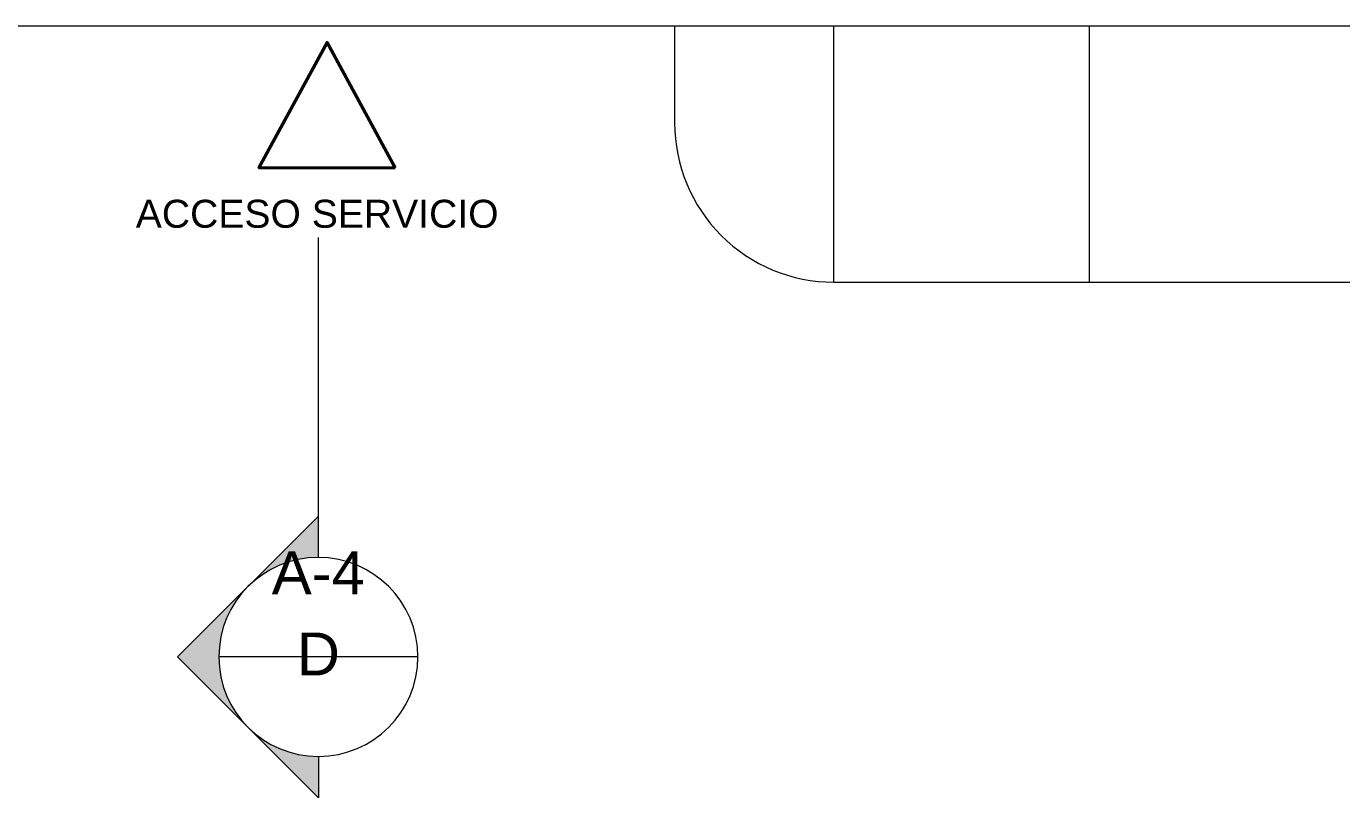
# Model space of a CAD drawing. Extents: x 98839 to 99031, y 101876 to 101926.
# Drawn here: x 98878.09 to 98886.35, y 101876.91 to 101881.76 of the extents above; entities that cross this region are included whole.
import ezdxf
from ezdxf.enums import TextEntityAlignment as Align

# ---------------------------------------------------------------- set-up
doc = ezdxf.new("R2010")
doc.units = 0
doc.header["$LTSCALE"] = 8
doc.header["$MEASUREMENT"] = 0
doc.layers.get('0').update_dxf_attribs({"linetype": 'CONTINUOUS', "lineweight": 9})
for name, color, linetype, lineweight in [('A_ACHU-1', 253, 'CONTINUOUS', 0), ('A_CUBT-NIVL', 251, 'CONTINUOUS', 40), ('A_PISO-GRAN', 250, 'CONTINUOUS', 0), ('A_TEXT', 154, 'CONTINUOUS', 0), ('A_TEXT-IDEN', 5, 'CONTINUOUS', 18), ('A_TEXT-SIMB', 195, 'CONTINUOUS', 20)]:
    doc.layers.add(name, color=color, linetype=linetype, lineweight=lineweight)
doc.styles.add('ARIAL', font='arial.ttf')
doc.styles.add('DIM', font='arial.ttf')

# ---------------------------------------------------------------- blocks, each defined once
blk = doc.blocks.new('*U100')
at = {"layer": 'A_ACHU-1'}
h = blk.add_hatch(color=256, dxfattribs=at)
h.paths.add_polyline_path([(0.221, 0.221), (0, 0), (0.221, -0.221, -0.414214)])
h.paths.add_polyline_path([(0.221, 0.221, -0.198912), (0.4419, 0.3125), (0.4419, 0.4419)])
h.paths.add_polyline_path([(0.4419, -0.4419), (0.4419, -0.3125, -0.198912), (0.221, -0.221)])
at = {"layer": 'A_TEXT-SIMB'}
for p, q in [((0, 0), (0.4419, 0.4419)), ((0.4419, 0.3125), (0.4419, 0.4419)), ((0.7544, 0), (0.1294, 0)), ((0, 0), (0.4419, -0.4419)), ((0.4419, -0.3125), (0.4419, -0.4419)), ((0.4419, -0.3125), (0.4419, -1.3172))]:
    blk.add_line(p, q, dxfattribs=at)
blk.add_circle((0.4419, 0), 0.3125, dxfattribs=at)
at = {"layer": 'A_TEXT-IDEN', "style": 'ARIAL'}
for tag, p in [('CORTE', (0.4419, 0.058)), ('DETALLE', (0.4419, -0.197))]:
    blk.add_attdef(tag, text='', height=0.1346, dxfattribs=at).set_placement(p, align=Align.CENTER)

msp = doc.modelspace()

# ---------------------------------------------------------------- linework, layer by layer
at = {"layer": 'A_CUBT-NIVL'}
msp.add_lwpolyline([(98880.4066, 101880.8672), (98879.5505, 101880.8672), (98879.9785, 101881.6544)], close=True, dxfattribs=at)
at = {"layer": 'A_PISO-GRAN'}
for p, q in [((98882.1609, 101881.7554), (98871.0582, 101881.7554)), ((98883.1609, 101880.149), (98883.1609, 101881.7554)), ((98884.7672, 101880.149), (98884.7672, 101881.7554))]:
    msp.add_line(p, q, dxfattribs=at)
msp.add_lwpolyline([(98882.1609, 101881.149, 0.414214), (98883.1609, 101880.149), (98899.3651, 101880.149), (98899.3651, 101881.7554), (98882.1609, 101881.7554), (98882.1609, 101881.149)], format="xyb", dxfattribs=at)

# ---------------------------------------------------------------- block references
ref = msp.add_blockref('*U100', (98879.0395, 101877.796), dxfattribs=dict(xscale=-2, yscale=2, zscale=2, rotation=180))
ref.add_attrib('DETALLE', 'A-4', dxfattribs={"layer": 'A_TEXT-IDEN', "height": 0.2692, "rotation": 360, "style": 'ARIAL'}).set_placement((98879.9233, 101878.19), align=Align.CENTER)
ref.add_attrib('CORTE', 'D', dxfattribs={"layer": 'A_TEXT-IDEN', "height": 0.2692, "rotation": 360, "style": 'ARIAL'}).set_placement((98879.9233, 101877.6801), align=Align.CENTER)

# ---------------------------------------------------------------- texts
at = {"layer": 'A_TEXT', "style": 'DIM'}
msp.add_text('ACCESO SERVICIO', height=0.1758, dxfattribs=at).set_placement((98878.7766, 101880.4906))

doc.saveas('drawing.dxf')
